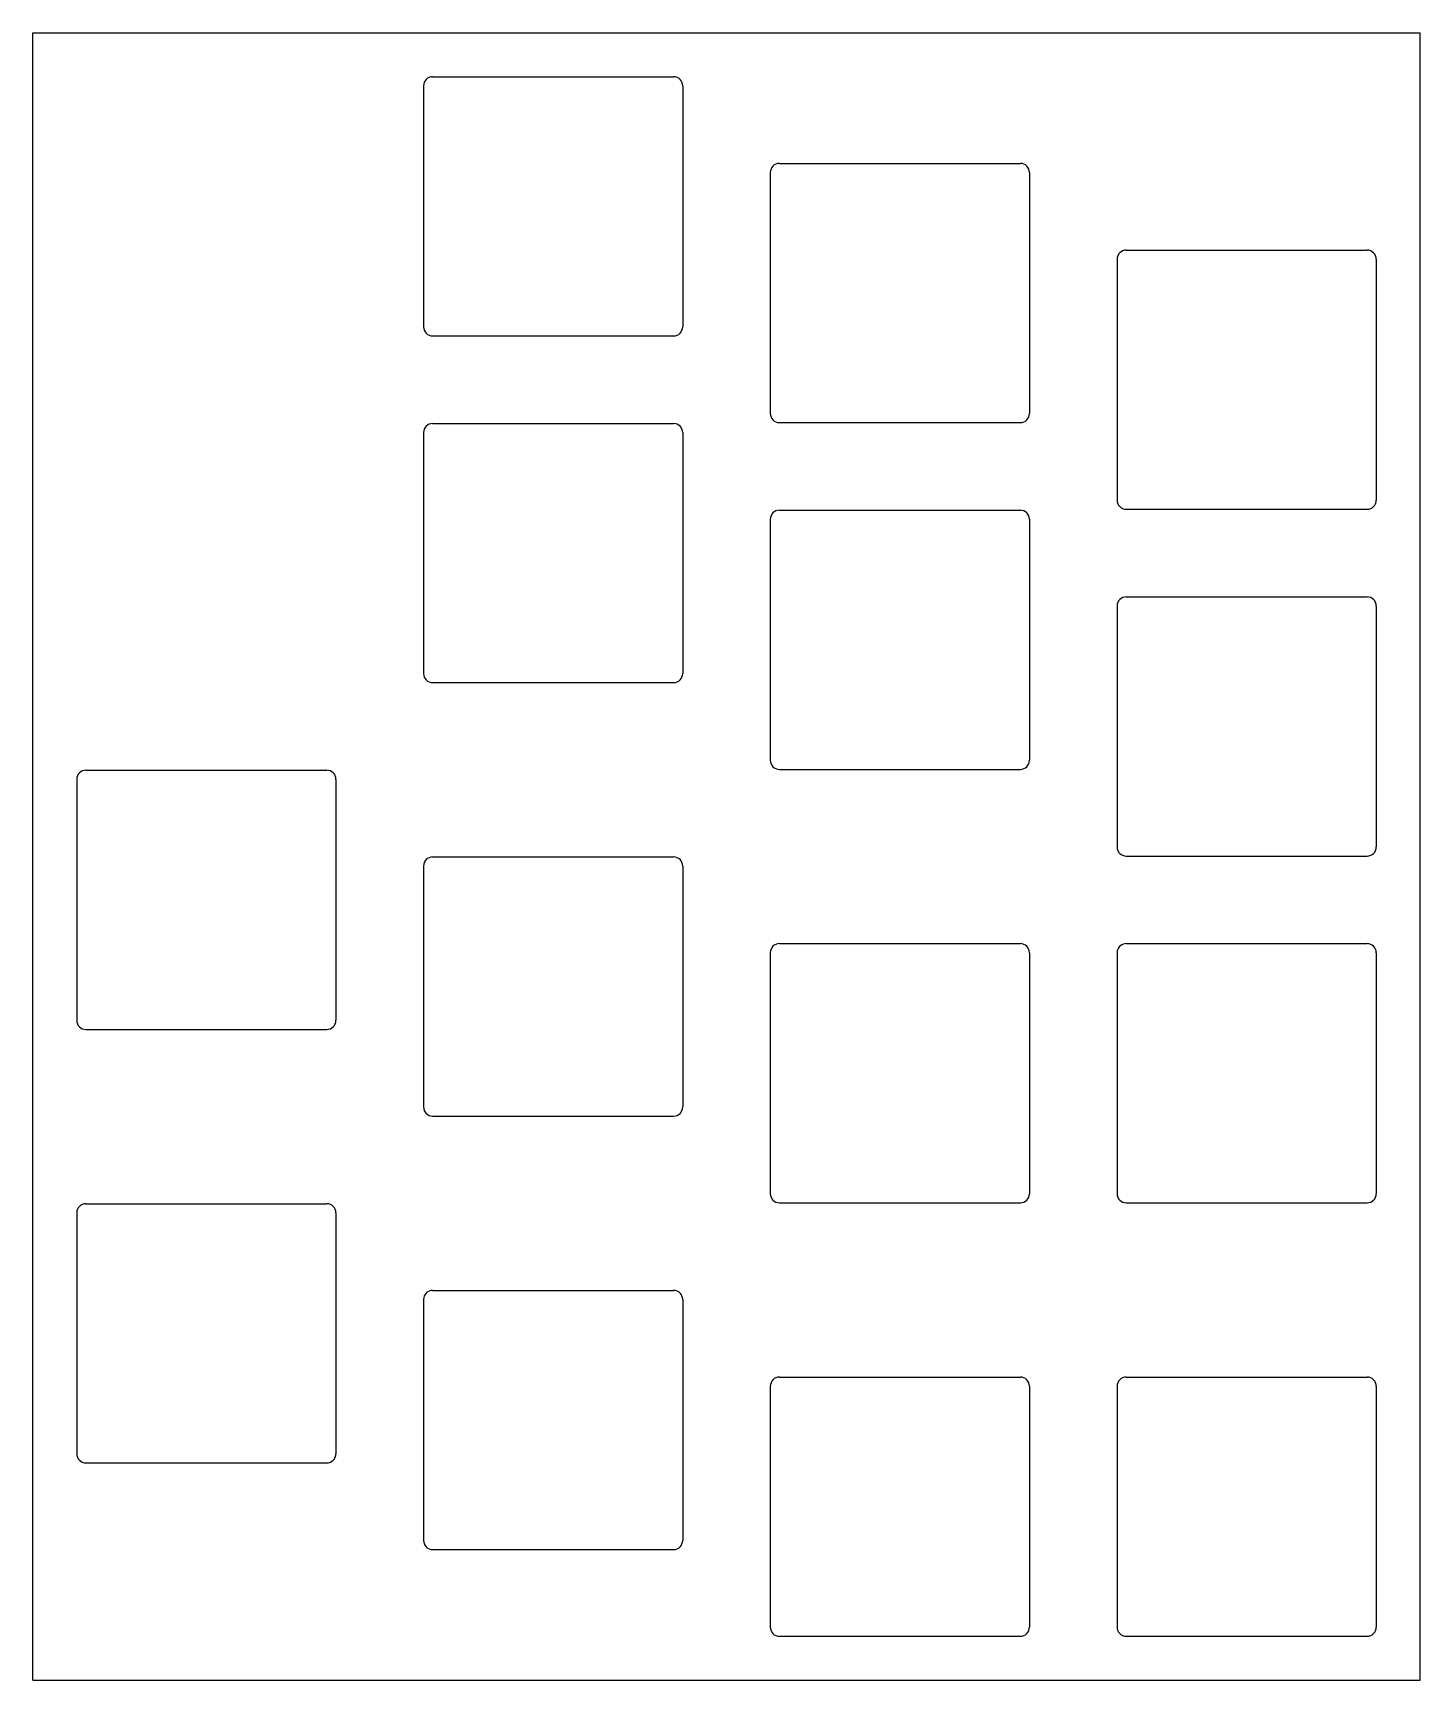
# Model space of a CAD drawing. Header units: millimetres. Extents: x 9.5 to 85.5, y -95 to -4.8.
import ezdxf

# ---------------------------------------------------------------- set-up
doc = ezdxf.new("R2010")
doc.units = ezdxf.units.MM

msp = doc.modelspace()

# ---------------------------------------------------------------- linework, layer by layer
for p, q in [((9.5, -4.75), (85.5, -4.75)), ((9.5, -95), (9.5, -4.75)), ((85.5, -95), (85.5, -4.75)), ((31.4, -7.15), (44.6, -7.15)), ((30.9, -7.65), (30.9, -20.85)), ((45.1, -7.65), (45.1, -20.85)), ((49.9, -12.4), (49.9, -25.6)), ((50.4, -11.9), (63.6, -11.9)), ((64.1, -12.4), (64.1, -25.6)), ((69.4, -16.65), (82.6, -16.65)), ((68.9, -17.15), (68.9, -30.35)), ((83.1, -17.15), (83.1, -30.35)), ((31.4, -21.35), (44.6, -21.35)), ((31.4, -26.15), (44.6, -26.15)), ((50.4, -26.1), (63.6, -26.1)), ((30.9, -26.65), (30.9, -39.85)), ((45.1, -26.65), (45.1, -39.85)), ((49.9, -31.4), (49.9, -44.6)), ((50.4, -30.9), (63.6, -30.9)), ((64.1, -31.4), (64.1, -44.6)), ((69.4, -30.85), (82.6, -30.85)), ((69.4, -35.65), (82.6, -35.65)), ((68.9, -36.15), (68.9, -49.35)), ((83.1, -36.15), (83.1, -49.35)), ((31.4, -40.35), (44.6, -40.35)), ((50.4, -45.1), (63.6, -45.1)), ((11.9, -45.65), (11.9, -58.85)), ((12.4, -45.15), (25.6, -45.15)), ((26.1, -45.65), (26.1, -58.85)), ((30.9, -50.4), (30.9, -63.6)), ((31.4, -49.9), (44.6, -49.9)), ((45.1, -50.4), (45.1, -63.6)), ((69.4, -49.85), (82.6, -49.85)), ((50.4, -54.65), (63.6, -54.65)), ((69.4, -54.65), (82.6, -54.65)), ((49.9, -55.15), (49.9, -68.35)), ((64.1, -55.15), (64.1, -68.35)), ((68.9, -55.15), (68.9, -68.35)), ((83.1, -55.15), (83.1, -68.35)), ((12.4, -59.35), (25.6, -59.35)), ((31.4, -64.1), (44.6, -64.1)), ((11.9, -69.4), (11.9, -82.6)), ((12.4, -68.9), (25.6, -68.9)), ((26.1, -69.4), (26.1, -82.6)), ((50.4, -68.85), (63.6, -68.85)), ((69.4, -68.85), (82.6, -68.85)), ((31.4, -73.65), (44.6, -73.65)), ((30.9, -74.15), (30.9, -87.35)), ((45.1, -74.15), (45.1, -87.35)), ((50.4, -78.4), (63.6, -78.4)), ((69.4, -78.4), (82.6, -78.4)), ((49.9, -78.9), (49.9, -92.1)), ((64.1, -78.9), (64.1, -92.1)), ((68.9, -78.9), (68.9, -92.1)), ((83.1, -78.9), (83.1, -92.1)), ((12.4, -83.1), (25.6, -83.1)), ((31.4, -87.85), (44.6, -87.85)), ((50.4, -92.6), (63.6, -92.6)), ((69.4, -92.6), (82.6, -92.6)), ((9.5, -95), (85.5, -95))]:
    msp.add_line(p, q)
for centre, start, end in [((31.4, -7.65), 90, 180), ((44.6, -7.65), 0, 90), ((50.4, -12.4), 90, 180), ((63.6, -12.4), 0, 90), ((69.4, -17.15), 90, 180), ((82.6, -17.15), 0, 90), ((31.4, -20.85), 180, 270), ((44.6, -20.85), 270, 0), ((31.4, -26.65), 90, 180), ((44.6, -26.65), 0, 90), ((50.4, -25.6), 180, 270), ((63.6, -25.6), 270, 0), ((69.4, -30.35), 180, 270), ((82.6, -30.35), 270, 0), ((50.4, -31.4), 90, 180), ((63.6, -31.4), 0, 90), ((69.4, -36.15), 90, 180), ((82.6, -36.15), 0, 90), ((31.4, -39.85), 180, 270), ((44.6, -39.85), 270, 0), ((50.4, -44.6), 180, 270), ((63.6, -44.6), 270, 0), ((12.4, -45.65), 90, 180), ((25.6, -45.65), 0, 90), ((69.4, -49.35), 180, 270), ((82.6, -49.35), 270, 0), ((31.4, -50.4), 90, 180), ((44.6, -50.4), 0, 90), ((50.4, -55.15), 90, 180), ((63.6, -55.15), 0, 90), ((69.4, -55.15), 90, 180), ((82.6, -55.15), 0, 90), ((12.4, -58.85), 180, 270), ((25.6, -58.85), 270, 0), ((31.4, -63.6), 180, 270), ((44.6, -63.6), 270, 0), ((50.4, -68.35), 180, 270), ((63.6, -68.35), 270, 0), ((69.4, -68.35), 180, 270), ((82.6, -68.35), 270, 0), ((12.4, -69.4), 90, 180), ((25.6, -69.4), 0, 90), ((31.4, -74.15), 90, 180), ((44.6, -74.15), 0, 90), ((50.4, -78.9), 90, 180), ((63.6, -78.9), 0, 90), ((69.4, -78.9), 90, 180), ((82.6, -78.9), 0, 90), ((12.4, -82.6), 180, 270), ((25.6, -82.6), 270, 0), ((31.4, -87.35), 180, 270), ((44.6, -87.35), 270, 0), ((50.4, -92.1), 180, 270), ((63.6, -92.1), 270, 0), ((69.4, -92.1), 180, 270), ((82.6, -92.1), 270, 0)]:
    msp.add_arc(centre, 0.5, start, end)

doc.saveas('drawing.dxf')
